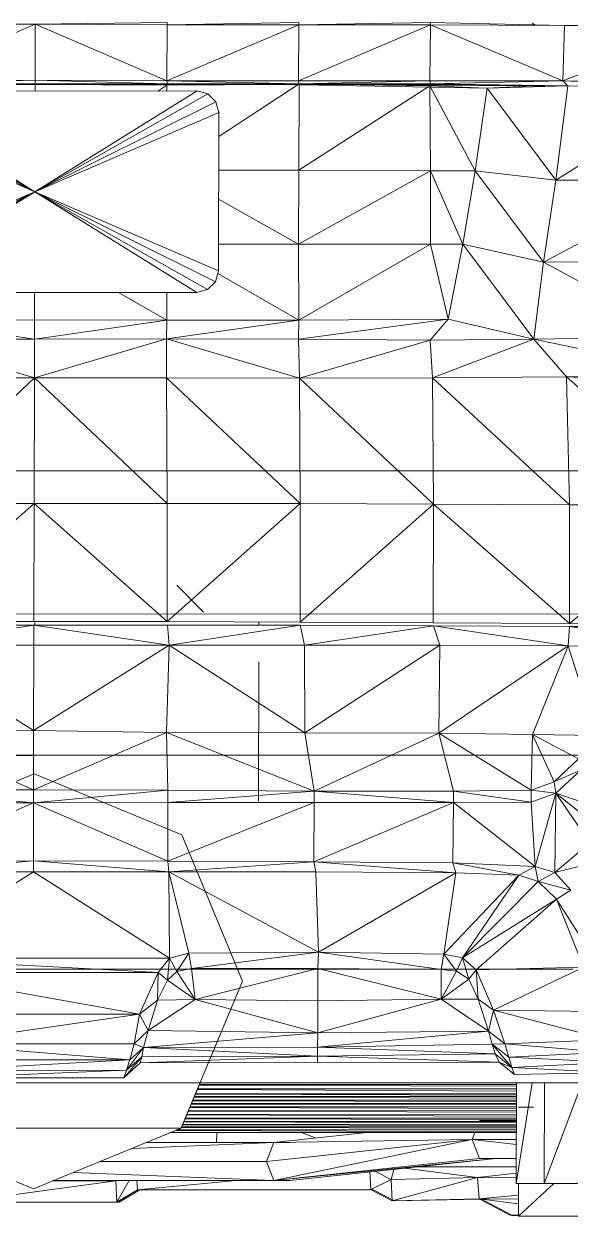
# Model space of a CAD drawing. Header units: inches. Extents: x 1747 to 7619, y -160 to 618.
# Drawn here: x 4760.4 to 4774.98, y -19.9 to 11.93 of the extents above; entities that cross this region are included whole.
import ezdxf

# ---------------------------------------------------------------- set-up
doc = ezdxf.new("R2010")
doc.units = ezdxf.units.IN
doc.header["$MEASUREMENT"] = 0
doc.linetypes.add('Aligning Line 1_8_', pattern=[0.25, 0.125, -0.125])
doc.linetypes.add('Grid Line 1_2_', pattern=[0.875, 0.5, -0.125, 0.125, -0.125])
for name, color, linetype, lineweight in [('0-4', 10, 'Continuous', 5), ('0-6', 7, 'Continuous', 9), ('A-FLOR-LEVL-1', 51, 'Grid Line 1_2_', 9), ('A-GENM', 5, 'Continuous', 9), ('G-ANNO-SYMB', 111, 'Aligning Line 1_8_', 9), ('G-ANNO-SYMB-2', 147, 'Aligning Line 1_8_', 9)]:
    doc.layers.add(name, color=color, linetype=linetype, lineweight=lineweight)

# ---------------------------------------------------------------- blocks, each defined once
blk = doc.blocks.new('CTR - 2nd Phase_rvt-2-BUILDING ELEVATION - NORTH')
at = {"layer": 'A-FLOR-LEVL-1'}
blk.add_line((-12558.481, 0), (-9609.49, 0), dxfattribs=at)
blk = doc.blocks.new('Land_Rover_Evoque_-_SUV_Car_Vehicle_Automobile_13067 - Land Rover EVOQUE_dwg-1230547-BUILDING ELEVATION - NORTH')
at = {"layer": 'A-GENM'}
for p, q in [((-12447.058, 11.9), (-12443.53, 11.92)), ((-12447.056, 10.402), (-12443.53, 11.92)), ((-12443.53, 11.92), (-12447.053, 11.958)), ((-12443.534, 10.421), (-12443.53, 11.92)), ((-12443.53, 11.92), (-12440.008, 11.96)), ((-12440.012, 10.403), (-12443.53, 11.92)), ((-12443.53, 11.92), (-12440.004, 11.902)), ((-12440.012, 10.403), (-12436.496, 11.903)), ((-12440.012, 10.403), (-12440.004, 11.902)), ((-12440.004, 11.902), (-12440.008, 11.96)), ((-12440.004, 11.902), (-12436.496, 11.96)), ((-12440.004, 11.902), (-12436.496, 11.903)), ((-12436.499, 10.404), (-12432.981, 11.904)), ((-12436.499, 10.404), (-12436.496, 11.903)), ((-12436.496, 11.903), (-12432.991, 11.962)), ((-12436.496, 11.903), (-12436.496, 11.96)), ((-12436.496, 11.903), (-12432.981, 11.904)), ((-12432.994, 10.405), (-12432.981, 11.904)), ((-12429.403, 11.886), (-12432.991, 11.962)), ((-12432.981, 11.904), (-12432.991, 11.962)), ((-12429.445, 10.406), (-12432.981, 11.904)), ((-12432.981, 11.904), (-12429.403, 11.886)), ((-12430.196, 11.903), (-12430.258, 11.948)), ((-12429.445, 10.406), (-12425.66, 11.887)), ((-12429.445, 10.406), (-12429.403, 11.886)), ((-12429.403, 11.886), (-12425.66, 11.887)), ((-12443.532, 10.309), (-12448.657, 10.308)), ((-12443.534, 10.421), (-12447.063, 10.325)), ((-12443.534, 10.325), (-12447.063, 10.325)), ((-12447.063, 10.325), (-12443.532, 10.309)), ((-12443.534, 10.421), (-12447.056, 10.402)), ((-12447.053, 10.288), (-12443.534, 10.307)), ((-12447.053, 10.288), (-12443.534, 10.307)), ((-12440.012, 10.403), (-12443.534, 10.421)), ((-12440.004, 10.327), (-12443.534, 10.421)), ((-12443.534, 10.421), (-12443.534, 10.325)), ((-12440.004, 10.327), (-12443.534, 10.325)), ((-12443.534, 10.325), (-12443.532, 10.309)), ((-12443.532, 10.309), (-12443.534, 10.307)), ((-12443.534, 10.307), (-12440.013, 10.289)), ((-12443.534, 10.134), (-12443.534, 10.307)), ((-12443.534, 10.307), (-12440.013, 10.289)), ((-12440.004, 10.327), (-12443.532, 10.309)), ((-12438.407, 10.311), (-12443.532, 10.309)), ((-12440.254, 10.135), (-12440.013, 10.289)), ((-12440.013, 10.289), (-12437.059, 10.322)), ((-12440.013, 10.289), (-12437.059, 10.322)), ((-12436.952, 10.311), (-12440.013, 10.289)), ((-12440.013, 10.135), (-12440.013, 10.289)), ((-12440.012, 10.403), (-12436.499, 10.404)), ((-12440.012, 10.403), (-12440.004, 10.327)), ((-12440.012, 10.403), (-12436.49, 10.327)), ((-12440.004, 10.327), (-12436.49, 10.327)), ((-12440.004, 10.327), (-12438.407, 10.311)), ((-12438.632, 8.924), (-12436.486, 10.328)), ((-12436.49, 10.327), (-12438.407, 10.311)), ((-12438.407, 10.311), (-12433.243, 10.312)), ((-12437.951, 10.312), (-12438.407, 10.311)), ((-12436.952, 10.311), (-12431.465, 10.215)), ((-12436.499, 10.404), (-12432.994, 10.405)), ((-12436.49, 10.327), (-12436.499, 10.404)), ((-12436.484, 10.328), (-12436.493, 8.023)), ((-12436.493, 8.023), (-12432.993, 10.272)), ((-12436.49, 10.327), (-12432.994, 10.405)), ((-12436.49, 10.327), (-12432.975, 10.329)), ((-12436.105, 10.322), (-12432.993, 10.272)), ((-12436.105, 10.322), (-12432.993, 10.272)), ((-12432.975, 10.329), (-12435.889, 10.319)), ((-12430.275, 10.274), (-12434.59, 10.298)), ((-12432.975, 10.329), (-12433.243, 10.312)), ((-12429.31, 10.272), (-12433.243, 10.312)), ((-12432.994, 10.405), (-12429.445, 10.406)), ((-12432.994, 10.405), (-12432.975, 10.329)), ((-12432.993, 10.272), (-12431.465, 10.215)), ((-12432.993, 10.272), (-12432.979, 8.005)), ((-12432.993, 10.272), (-12431.789, 8.005)), ((-12432.993, 10.272), (-12431.465, 10.215)), ((-12432.975, 10.329), (-12429.445, 10.406)), ((-12432.975, 10.329), (-12429.31, 10.272)), ((-12431.789, 8.005), (-12431.465, 10.215)), ((-12430.275, 10.274), (-12431.465, 10.215)), ((-12431.465, 10.215), (-12429.31, 10.272)), ((-12429.31, 10.272), (-12431.465, 10.215)), ((-12431.465, 10.215), (-12429.634, 7.755)), ((-12429.31, 10.272), (-12430.275, 10.274)), ((-12429.634, 7.755), (-12429.31, 10.272)), ((-12429.634, 7.755), (-12425.674, 10.254)), ((-12429.445, 10.406), (-12429.31, 10.272)), ((-12429.445, 10.406), (-12425.674, 10.254)), ((-12429.445, 10.406), (-12425.702, 10.389)), ((-12429.31, 10.272), (-12425.674, 10.254)), ((-12429.31, 10.272), (-12425.674, 10.254)), ((-12429.31, 10.272), (-12425.674, 10.254)), ((-12443.54, 7.445), (-12448.147, 10.056)), ((-12443.54, 7.445), (-12448.147, 10.056)), ((-12439.206, 10.136), (-12447.861, 10.133)), ((-12443.54, 7.445), (-12447.861, 10.133)), ((-12443.54, 7.445), (-12447.861, 10.133)), ((-12443.54, 7.445), (-12439.206, 10.136)), ((-12443.54, 7.445), (-12439.206, 10.136)), ((-12443.54, 7.445), (-12438.922, 10.059)), ((-12443.54, 7.445), (-12438.922, 10.059)), ((-12438.922, 10.059), (-12439.206, 10.136)), ((-12438.71, 9.847), (-12438.922, 10.059)), ((-12443.54, 7.445), (-12448.44, 9.557)), ((-12443.54, 7.445), (-12448.44, 9.557)), ((-12443.54, 7.445), (-12448.36, 9.845)), ((-12443.54, 7.445), (-12448.36, 9.845)), ((-12443.54, 7.445), (-12438.71, 9.847)), ((-12443.54, 7.445), (-12438.71, 9.847)), ((-12443.54, 7.445), (-12438.63, 9.559)), ((-12443.54, 7.445), (-12438.63, 9.559)), ((-12438.63, 9.559), (-12438.71, 9.847)), ((-12438.639, 5.333), (-12438.63, 9.559)), ((-12438.633, 8.023), (-12436.493, 8.023)), ((-12436.502, 6.045), (-12436.493, 8.023)), ((-12436.502, 6.045), (-12432.979, 8.005)), ((-12436.493, 8.023), (-12432.979, 8.005)), ((-12432.979, 8.005), (-12432.982, 6.046)), ((-12432.979, 8.005), (-12431.789, 8.005)), ((-12432.979, 8.005), (-12432.112, 6.046)), ((-12431.789, 8.005), (-12432.112, 6.046)), ((-12431.789, 8.005), (-12429.967, 5.565)), ((-12431.789, 8.005), (-12429.634, 7.755)), ((-12429.967, 5.565), (-12425.833, 7.757)), ((-12429.967, 5.565), (-12429.634, 7.755)), ((-12429.634, 7.755), (-12425.833, 7.757)), ((-12443.54, 7.445), (-12448.448, 5.33)), ((-12443.54, 7.445), (-12448.448, 5.33)), ((-12448.37, 5.042), (-12443.54, 7.445)), ((-12448.37, 5.042), (-12443.54, 7.445)), ((-12448.157, 4.831), (-12443.54, 7.445)), ((-12448.157, 4.831), (-12443.54, 7.445)), ((-12443.54, 7.445), (-12447.872, 4.754)), ((-12443.54, 7.445), (-12447.872, 4.754)), ((-12443.54, 7.445), (-12439.218, 4.756)), ((-12443.54, 7.445), (-12439.218, 4.756)), ((-12443.54, 7.445), (-12438.932, 4.834)), ((-12443.54, 7.445), (-12438.932, 4.834)), ((-12443.54, 7.445), (-12438.719, 5.045)), ((-12443.54, 7.445), (-12438.719, 5.045)), ((-12443.54, 7.445), (-12438.639, 5.333)), ((-12443.54, 7.445), (-12438.639, 5.333)), ((-12436.502, 6.045), (-12438.635, 7.247)), ((-12438.637, 6.044), (-12436.502, 6.045)), ((-12436.502, 6.045), (-12432.982, 6.046)), ((-12436.497, 4.018), (-12436.502, 6.045)), ((-12436.497, 4.018), (-12432.982, 6.046)), ((-12432.503, 4.048), (-12432.982, 6.046)), ((-12432.982, 6.046), (-12432.112, 6.046)), ((-12432.503, 4.048), (-12432.112, 6.046)), ((-12430.223, 3.51), (-12432.112, 6.046)), ((-12432.112, 6.046), (-12429.967, 5.565)), ((-12430.223, 3.51), (-12429.967, 5.565)), ((-12429.967, 5.565), (-12426.002, 5.586)), ((-12426.258, 3.569), (-12429.967, 5.565)), ((-12438.719, 5.045), (-12438.639, 5.333)), ((-12436.497, 4.018), (-12438.658, 5.262)), ((-12439.218, 4.756), (-12438.932, 4.834)), ((-12438.932, 4.834), (-12438.719, 5.045)), ((-12447.872, 4.754), (-12439.218, 4.756)), ((-12443.546, 4.025), (-12443.545, 4.755)), ((-12440.014, 4.017), (-12441.302, 4.756)), ((-12440.014, 4.017), (-12440.015, 4.756)), ((-12443.546, 4.025), (-12447.078, 4.015)), ((-12443.548, 3.515), (-12447.078, 4.015)), ((-12443.548, 3.515), (-12443.546, 4.025)), ((-12440.014, 4.017), (-12443.548, 3.515)), ((-12440.014, 4.017), (-12443.546, 4.025)), ((-12436.497, 4.018), (-12440.021, 3.517)), ((-12440.014, 4.017), (-12440.021, 3.517)), ((-12436.497, 4.018), (-12440.014, 4.017)), ((-12432.503, 4.048), (-12436.504, 3.508)), ((-12436.497, 4.018), (-12436.504, 3.508)), ((-12432.503, 4.048), (-12436.497, 4.018)), ((-12432.503, 4.048), (-12432.988, 3.48)), ((-12432.503, 4.048), (-12430.223, 3.51)), ((-12443.551, 2.477), (-12447.075, 3.515)), ((-12443.548, 3.515), (-12447.075, 3.515)), ((-12440.021, 3.517), (-12443.551, 2.477)), ((-12443.551, 2.477), (-12443.548, 3.515)), ((-12440.021, 3.517), (-12443.548, 3.515)), ((-12440.021, 3.517), (-12440.022, 2.477)), ((-12436.504, 3.508), (-12440.021, 3.517)), ((-12436.473, 2.469), (-12440.021, 3.517)), ((-12436.504, 3.508), (-12432.988, 3.48)), ((-12436.504, 3.508), (-12436.473, 2.469)), ((-12430.223, 3.51), (-12432.988, 3.48)), ((-12430.223, 3.51), (-12432.924, 2.48)), ((-12426.258, 3.569), (-12430.223, 3.51)), ((-12425.535, 2.54), (-12430.223, 3.51)), ((-12430.223, 3.51), (-12429.346, 2.501)), ((-12432.988, 3.48), (-12436.473, 2.469)), ((-12432.924, 2.48), (-12432.988, 3.48)), ((-12443.551, 2.477), (-12447.109, -0.876)), ((-12443.551, 2.477), (-12447.081, 2.476)), ((-12443.551, 2.477), (-12443.559, -0.876)), ((-12440.022, 2.477), (-12443.551, 2.477)), ((-12443.551, 2.477), (-12440.007, -0.875)), ((-12436.473, 2.469), (-12440.022, 2.477)), ((-12440.022, 2.477), (-12440.007, -0.875)), ((-12440.022, 2.477), (-12436.456, -0.874)), ((-12432.924, 2.48), (-12436.473, 2.469)), ((-12436.473, 2.469), (-12436.456, -0.874)), ((-12436.473, 2.469), (-12432.902, -0.892)), ((-12429.346, 2.501), (-12432.924, 2.48)), ((-12432.924, 2.48), (-12432.902, -0.892)), ((-12432.924, 2.48), (-12429.265, -0.91)), ((-12425.535, 2.54), (-12429.346, 2.501)), ((-12429.346, 2.501), (-12429.265, -0.91)), ((-12429.346, 2.501), (-12425.465, -0.927)), ((-12429.346, 2.501), (-12425.497, 2.348)), ((-12443.559, -0.876), (-12447.123, -4.027)), ((-12443.559, -0.876), (-12447.109, -0.876)), ((-12443.564, -4.026), (-12443.559, -0.876)), ((-12443.559, -0.876), (-12440.007, -0.875)), ((-12440.006, -4.025), (-12443.559, -0.876)), ((-12440.007, -0.875), (-12436.456, -0.874)), ((-12440.006, -4.025), (-12440.007, -0.875)), ((-12440.006, -4.025), (-12436.456, -0.874)), ((-12436.456, -0.874), (-12436.457, -4.043)), ((-12436.457, -4.043), (-12432.902, -0.892)), ((-12436.456, -0.874), (-12432.902, -0.892)), ((-12432.902, -0.892), (-12432.909, -4.061)), ((-12432.902, -0.892), (-12429.273, -4.079)), ((-12432.902, -0.892), (-12429.265, -0.91)), ((-12429.273, -4.079), (-12429.265, -0.91)), ((-12429.273, -4.079), (-12425.465, -0.927)), ((-12429.265, -0.91), (-12425.465, -0.927)), ((-12439.752, -3.054), (-12439.033, -3.779)), ((-12418.052, -3.819), (-12461.793, -3.831)), ((-12447.183, -4.661), (-12443.565, -4.122)), ((-12447.128, -4.123), (-12443.565, -4.122)), ((-12443.565, -4.122), (-12447.128, -4.123)), ((-12443.564, -4.026), (-12447.123, -4.027)), ((-12443.565, -4.122), (-12443.567, -4.66)), ((-12443.565, -4.122), (-12440.001, -4.121)), ((-12440.001, -4.121), (-12443.565, -4.122)), ((-12443.565, -4.122), (-12439.949, -4.66)), ((-12443.564, -4.026), (-12440.006, -4.025)), ((-12443.535, -4.026), (-12443.535, -4.122)), ((-12440.006, -4.025), (-12436.457, -4.043)), ((-12440.001, -4.121), (-12436.453, -4.12)), ((-12436.453, -4.12), (-12440.001, -4.121)), ((-12439.949, -4.66), (-12440.001, -4.121)), ((-12439.949, -4.66), (-12436.453, -4.12)), ((-12437.563, -4.037), (-12437.563, -4.12)), ((-12436.457, -4.043), (-12432.909, -4.061)), ((-12436.453, -4.12), (-12432.899, -4.138)), ((-12436.453, -4.12), (-12436.343, -4.658)), ((-12432.899, -4.138), (-12436.453, -4.12)), ((-12432.909, -4.061), (-12429.273, -4.079)), ((-12429.273, -4.079), (-12425.491, -4.106)), ((-12436.343, -4.658), (-12432.899, -4.138)), ((-12432.899, -4.138), (-12429.272, -4.156)), ((-12432.899, -4.138), (-12432.725, -4.657)), ((-12432.899, -4.138), (-12429.303, -4.675)), ((-12429.272, -4.156), (-12432.899, -4.138)), ((-12429.303, -4.675), (-12429.272, -4.156)), ((-12429.272, -4.156), (-12425.501, -4.183)), ((-12425.473, -4.712), (-12429.272, -4.156)), ((-12429.272, -4.156), (-12425.501, -4.183)), ((-12447.183, -4.661), (-12443.567, -4.66)), ((-12447.183, -4.661), (-12443.57, -6.936)), ((-12443.567, -4.66), (-12443.57, -6.936)), ((-12439.949, -4.66), (-12443.57, -6.936)), ((-12443.567, -4.66), (-12439.949, -4.66)), ((-12439.949, -4.66), (-12440.024, -6.993)), ((-12439.949, -4.66), (-12436.343, -4.658)), ((-12439.949, -4.66), (-12436.332, -7.002)), ((-12436.343, -4.658), (-12432.725, -4.657)), ((-12436.343, -4.658), (-12436.332, -7.002)), ((-12432.725, -4.657), (-12436.332, -7.002)), ((-12432.725, -4.657), (-12432.759, -7.005)), ((-12429.303, -4.675), (-12432.759, -7.005)), ((-12432.725, -4.657), (-12429.303, -4.675)), ((-12429.303, -4.675), (-12430.255, -7.043)), ((-12425.473, -4.712), (-12429.303, -4.675)), ((-12429.303, -4.675), (-12428.553, -7.071)), ((-12437.564, -5.104), (-12437.57, -8.824)), ((-12443.57, -6.936), (-12447.117, -6.995)), ((-12443.57, -6.936), (-12447.117, -6.995)), ((-12443.574, -8.521), (-12447.117, -6.995)), ((-12443.57, -6.936), (-12443.574, -8.521)), ((-12440.024, -6.993), (-12443.574, -8.521)), ((-12443.57, -6.936), (-12440.024, -6.993)), ((-12440.024, -6.993), (-12443.57, -6.936)), ((-12440.024, -6.993), (-12436.332, -7.002)), ((-12436.332, -7.002), (-12440.024, -6.993)), ((-12440.024, -6.993), (-12436.08, -8.552)), ((-12440.024, -6.993), (-12439.993, -8.529)), ((-12436.332, -7.002), (-12432.759, -7.005)), ((-12436.332, -7.002), (-12432.759, -7.005)), ((-12436.332, -7.002), (-12436.08, -8.552)), ((-12436.08, -8.552), (-12432.759, -7.005)), ((-12432.759, -7.005), (-12430.255, -7.043)), ((-12432.759, -7.005), (-12430.255, -7.043)), ((-12432.759, -7.005), (-12432.366, -8.551)), ((-12432.759, -7.005), (-12430.296, -8.531)), ((-12430.255, -7.043), (-12430.296, -8.531)), ((-12430.255, -7.043), (-12428.553, -7.071)), ((-12430.255, -7.043), (-12428.553, -7.071)), ((-12429.028, -7.691), (-12430.255, -7.043)), ((-12430.255, -7.043), (-12429.677, -8.31)), ((-12461.793, -7.597), (-12443.536, -7.596)), ((-12461.793, -7.603), (-12443.541, -7.601)), ((-12443.541, -7.601), (-12417.279, -7.59)), ((-12443.536, -7.596), (-12416.964, -7.584)), ((-12429.028, -7.691), (-12429.677, -8.31)), ((-12429.028, -7.691), (-12429.677, -8.31)), ((-12447.496, -9.72), (-12443.553, -8.096)), ((-12443.553, -8.096), (-12439.615, -9.718)), ((-12428.961, -7.988), (-12429.677, -8.31)), ((-12428.961, -7.988), (-12429.63, -8.604)), ((-12443.574, -8.521), (-12447.154, -8.531)), ((-12443.574, -8.521), (-12447.154, -8.531)), ((-12443.575, -8.867), (-12447.154, -8.531)), ((-12443.575, -8.867), (-12443.574, -8.521)), ((-12443.575, -8.867), (-12439.993, -8.529)), ((-12439.993, -8.529), (-12443.574, -8.521)), ((-12439.993, -8.529), (-12443.574, -8.521)), ((-12436.08, -8.552), (-12439.993, -8.529)), ((-12439.989, -8.861), (-12439.993, -8.529)), ((-12436.08, -8.552), (-12439.993, -8.529)), ((-12439.989, -8.861), (-12436.08, -8.552)), ((-12436.085, -8.86), (-12436.08, -8.552)), ((-12432.366, -8.551), (-12436.08, -8.552)), ((-12436.08, -8.552), (-12432.366, -8.551)), ((-12432.367, -8.859), (-12436.08, -8.552)), ((-12432.367, -8.859), (-12432.366, -8.551)), ((-12430.296, -8.531), (-12432.366, -8.551)), ((-12432.366, -8.551), (-12430.296, -8.531)), ((-12430.288, -8.853), (-12432.366, -8.551)), ((-12429.677, -8.31), (-12430.296, -8.531)), ((-12429.677, -8.31), (-12430.296, -8.531)), ((-12429.63, -8.604), (-12430.296, -8.531)), ((-12430.288, -8.853), (-12430.296, -8.531)), ((-12429.63, -8.604), (-12429.677, -8.31)), ((-12443.575, -8.867), (-12447.164, -10.428)), ((-12443.575, -8.867), (-12447.159, -8.863)), ((-12443.575, -8.867), (-12443.577, -10.418)), ((-12439.989, -8.861), (-12443.575, -8.867)), ((-12439.989, -10.427), (-12443.575, -8.867)), ((-12436.085, -8.86), (-12439.989, -10.427)), ((-12436.085, -8.86), (-12439.989, -8.861)), ((-12439.989, -10.427), (-12439.989, -8.861)), ((-12432.367, -8.859), (-12436.088, -10.444)), ((-12436.088, -10.444), (-12436.085, -8.86)), ((-12432.367, -8.859), (-12436.085, -8.86)), ((-12432.367, -8.859), (-12432.379, -10.472)), ((-12430.288, -8.853), (-12432.367, -8.859)), ((-12430.184, -10.562), (-12432.367, -8.859)), ((-12429.63, -8.604), (-12430.288, -8.853)), ((-12430.184, -10.562), (-12430.288, -8.853)), ((-12429.63, -8.604), (-12430.184, -10.562)), ((-12429.63, -8.604), (-12429.662, -10.728)), ((-12428.209, -9.098), (-12429.63, -8.604)), ((-12429.63, -8.604), (-12428.587, -9.448)), ((-12429.63, -8.604), (-12428.723, -9.938)), ((-12439.615, -9.718), (-12437.992, -13.629)), ((-12428.723, -9.938), (-12429.662, -10.728)), ((-12443.577, -10.418), (-12447.196, -10.713)), ((-12443.577, -10.418), (-12447.164, -10.428)), ((-12439.989, -10.427), (-12443.577, -10.418)), ((-12443.577, -10.418), (-12443.577, -10.705)), ((-12443.577, -10.418), (-12439.958, -10.711)), ((-12436.088, -10.444), (-12439.989, -10.427)), ((-12439.989, -10.427), (-12439.958, -10.711)), ((-12436.088, -10.444), (-12439.958, -10.711)), ((-12432.379, -10.472), (-12436.088, -10.444)), ((-12436.088, -10.444), (-12436.04, -10.71)), ((-12436.088, -10.444), (-12432.302, -10.738)), ((-12430.184, -10.562), (-12432.379, -10.472)), ((-12432.379, -10.472), (-12432.302, -10.738)), ((-12432.379, -10.472), (-12430.619, -10.797)), ((-12429.662, -10.728), (-12428.637, -10.471)), ((-12443.577, -10.705), (-12447.219, -13.015)), ((-12447.196, -10.713), (-12443.577, -10.705)), ((-12443.577, -10.705), (-12447.196, -10.713)), ((-12443.577, -10.705), (-12439.958, -10.711)), ((-12439.958, -10.711), (-12443.577, -10.705)), ((-12439.943, -13.013), (-12443.577, -10.705)), ((-12439.958, -10.711), (-12436.04, -10.71)), ((-12436.04, -10.71), (-12439.958, -10.711)), ((-12435.97, -12.853), (-12439.958, -10.711)), ((-12439.958, -10.711), (-12439.425, -12.876)), ((-12439.958, -10.711), (-12439.943, -13.013)), ((-12436.04, -10.71), (-12432.302, -10.738)), ((-12432.302, -10.738), (-12436.04, -10.71)), ((-12435.97, -12.853), (-12436.04, -10.71)), ((-12432.302, -10.738), (-12435.97, -12.853)), ((-12432.624, -12.905), (-12432.302, -10.738)), ((-12430.619, -10.797), (-12432.624, -12.905)), ((-12432.302, -10.738), (-12430.619, -10.797)), ((-12430.619, -10.797), (-12432.302, -10.738)), ((-12432.122, -13.003), (-12430.619, -10.797)), ((-12430.184, -10.562), (-12430.619, -10.797)), ((-12430.619, -10.797), (-12430.107, -10.97)), ((-12430.107, -10.97), (-12430.619, -10.797)), ((-12429.662, -10.728), (-12430.184, -10.562)), ((-12430.184, -10.562), (-12430.107, -10.97)), ((-12429.662, -10.728), (-12430.107, -10.97)), ((-12429.662, -10.728), (-12429.237, -11.2)), ((-12432.122, -13.003), (-12430.107, -10.97)), ((-12430.107, -10.97), (-12429.614, -11.437)), ((-12429.237, -11.2), (-12430.107, -10.97)), ((-12429.614, -11.437), (-12430.107, -10.97)), ((-12429.614, -11.437), (-12432.122, -13.003)), ((-12431.764, -13.32), (-12429.614, -11.437)), ((-12429.237, -11.2), (-12429.614, -11.437)), ((-12429.614, -11.437), (-12428.892, -13.251)), ((-12428.283, -13.547), (-12429.614, -11.437)), ((-12428.892, -13.251), (-12429.614, -11.437)), ((-12439.943, -13.013), (-12447.219, -13.015)), ((-12447.219, -13.015), (-12440.245, -13.397)), ((-12439.943, -13.013), (-12440.245, -13.397)), ((-12439.943, -13.013), (-12440, -13.6)), ((-12439.425, -12.876), (-12439.943, -13.013)), ((-12439.943, -13.013), (-12439.753, -13.365)), ((-12439.425, -12.876), (-12439.753, -13.365)), ((-12435.97, -12.853), (-12439.425, -12.876)), ((-12439.425, -12.876), (-12439.36, -13.288)), ((-12435.97, -12.853), (-12439.36, -13.288)), ((-12435.97, -12.853), (-12435.989, -13.287)), ((-12432.624, -12.905), (-12435.97, -12.853)), ((-12435.97, -12.853), (-12432.692, -13.317)), ((-12432.624, -12.905), (-12432.692, -13.317)), ((-12432.122, -13.003), (-12432.624, -12.905)), ((-12432.624, -12.905), (-12432.286, -13.364)), ((-12432.122, -13.003), (-12432.286, -13.364)), ((-12431.764, -13.32), (-12432.122, -13.003)), ((-12432.122, -13.003), (-12431.957, -13.575)), ((-12429.174, -13.305), (-12457.98, -13.313)), ((-12440, -13.6), (-12439.753, -13.365)), ((-12439.753, -13.365), (-12439.36, -13.288)), ((-12439.753, -13.365), (-12439.257, -14.12)), ((-12439.36, -13.288), (-12435.989, -13.287)), ((-12439.36, -13.288), (-12439.257, -14.12)), ((-12435.989, -13.287), (-12439.257, -14.12)), ((-12435.989, -13.287), (-12432.692, -13.317)), ((-12435.989, -13.287), (-12432.693, -14.111)), ((-12435.989, -13.287), (-12435.986, -14.154)), ((-12432.692, -13.317), (-12432.693, -14.111)), ((-12432.286, -13.364), (-12432.693, -14.111)), ((-12432.692, -13.317), (-12432.286, -13.364)), ((-12432.286, -13.364), (-12431.957, -13.575)), ((-12431.764, -13.32), (-12431.957, -13.575)), ((-12428.892, -13.251), (-12431.764, -13.32)), ((-12431.301, -14.402), (-12431.764, -13.32)), ((-12431.764, -13.32), (-12431.707, -14.107)), ((-12431.301, -14.402), (-12428.892, -13.251)), ((-12440.245, -13.397), (-12446.917, -13.398)), ((-12446.917, -13.398), (-12440.747, -14.505)), ((-12440.245, -13.397), (-12440.747, -14.505)), ((-12440.245, -13.397), (-12440.262, -14.138)), ((-12440.262, -14.138), (-12440, -13.6)), ((-12440.245, -13.397), (-12440, -13.6)), ((-12440, -13.6), (-12439.257, -14.12)), ((-12437.992, -13.629), (-12439.631, -17.543)), ((-12431.957, -13.575), (-12432.693, -14.111)), ((-12431.957, -13.575), (-12431.707, -14.107)), ((-12440.747, -14.505), (-12440.262, -14.138)), ((-12440.514, -14.944), (-12439.257, -14.12)), ((-12440.514, -14.944), (-12440.264, -14.144)), ((-12440.262, -14.138), (-12439.257, -14.12)), ((-12435.987, -15.003), (-12439.257, -14.12)), ((-12439.257, -14.12), (-12435.986, -14.154)), ((-12435.987, -15.003), (-12432.693, -14.111)), ((-12435.987, -15.003), (-12435.986, -14.154)), ((-12432.693, -14.111), (-12435.986, -14.154)), ((-12431.707, -14.107), (-12432.693, -14.111)), ((-12431.427, -14.966), (-12432.693, -14.111)), ((-12431.301, -14.402), (-12431.707, -14.107)), ((-12431.707, -14.107), (-12431.427, -14.966)), ((-12440.747, -14.505), (-12446.418, -14.506)), ((-12440.747, -14.505), (-12446.281, -15.304)), ((-12440.747, -14.505), (-12440.885, -15.303)), ((-12440.747, -14.505), (-12440.514, -14.944)), ((-12431.301, -14.402), (-12431.427, -14.966)), ((-12430.992, -15.301), (-12431.301, -14.402)), ((-12428.285, -15.187), (-12431.301, -14.402)), ((-12431.301, -14.402), (-12428.477, -14.439)), ((-12440.885, -15.303), (-12440.514, -14.944)), ((-12440.635, -15.398), (-12440.514, -14.944)), ((-12440.514, -14.944), (-12435.987, -15.003)), ((-12440.635, -15.398), (-12435.987, -15.003)), ((-12431.427, -14.966), (-12435.991, -15.385)), ((-12435.991, -15.385), (-12435.987, -15.003)), ((-12431.427, -14.966), (-12435.987, -15.003)), ((-12430.992, -15.301), (-12431.427, -14.966)), ((-12431.427, -14.966), (-12431.331, -15.307)), ((-12430.992, -15.301), (-12428.285, -15.187)), ((-12446.281, -15.304), (-12440.885, -15.303)), ((-12446.281, -15.304), (-12441.001, -15.729)), ((-12441.09, -16.007), (-12440.635, -15.398)), ((-12440.885, -15.303), (-12441.001, -15.729)), ((-12441.001, -15.729), (-12440.635, -15.398)), ((-12440.885, -15.303), (-12440.635, -15.398)), ((-12440.635, -15.398), (-12440.683, -15.643)), ((-12440.635, -15.398), (-12435.991, -15.385)), ((-12440.635, -15.398), (-12435.995, -15.632)), ((-12435.995, -15.632), (-12435.991, -15.385)), ((-12431.252, -15.563), (-12435.995, -15.632)), ((-12431.331, -15.307), (-12435.991, -15.385)), ((-12431.252, -15.563), (-12435.991, -15.385)), ((-12430.992, -15.301), (-12431.331, -15.307)), ((-12430.887, -15.66), (-12431.331, -15.307)), ((-12430.807, -15.935), (-12431.331, -15.307)), ((-12431.331, -15.307), (-12431.252, -15.563)), ((-12430.807, -15.935), (-12431.252, -15.563)), ((-12431.252, -15.563), (-12431.145, -15.786)), ((-12430.887, -15.66), (-12430.992, -15.301)), ((-12428.236, -15.528), (-12430.992, -15.301)), ((-12430.887, -15.66), (-12428.236, -15.528)), ((-12441.001, -15.729), (-12446.165, -15.73)), ((-12441.001, -15.729), (-12446.075, -16.008)), ((-12441.167, -16.203), (-12440.683, -15.643)), ((-12441.167, -16.203), (-12440.723, -15.811)), ((-12440.723, -15.811), (-12441.167, -16.203)), ((-12441.09, -16.007), (-12440.683, -15.643)), ((-12441.001, -15.729), (-12441.09, -16.007)), ((-12440.723, -15.811), (-12435.995, -15.632)), ((-12440.683, -15.643), (-12440.723, -15.811)), ((-12440.723, -15.811), (-12435.994, -15.795)), ((-12435.994, -15.795), (-12440.723, -15.811)), ((-12440.683, -15.643), (-12435.995, -15.632)), ((-12431.145, -15.786), (-12435.995, -15.632)), ((-12435.994, -15.795), (-12435.995, -15.632)), ((-12431.145, -15.786), (-12435.994, -15.795)), ((-12431.145, -15.786), (-12435.994, -15.795)), ((-12430.74, -16.117), (-12431.145, -15.786)), ((-12430.807, -15.935), (-12431.145, -15.786)), ((-12430.74, -16.117), (-12431.145, -15.786)), ((-12428.158, -15.795), (-12430.887, -15.66)), ((-12430.887, -15.66), (-12430.807, -15.935)), ((-12428.158, -15.795), (-12430.807, -15.935)), ((-12446.075, -16.008), (-12441.09, -16.007)), ((-12441.09, -16.007), (-12445.995, -16.204)), ((-12445.995, -16.204), (-12441.167, -16.203)), ((-12441.167, -16.203), (-12445.995, -16.204)), ((-12441.09, -16.007), (-12441.167, -16.203)), ((-12430.807, -15.935), (-12428.051, -16.068)), ((-12430.807, -15.935), (-12430.74, -16.117)), ((-12428.051, -16.068), (-12430.74, -16.117)), ((-12428.051, -16.068), (-12430.74, -16.117)), ((-12427.691, -16.338), (-12459.47, -16.346)), ((-12439.129, -16.341), (-12439.634, -17.547)), ((-12430.684, -16.56), (-12439.203, -16.521)), ((-12439.194, -16.5), (-12430.683, -16.498)), ((-12430.683, -16.434), (-12439.153, -16.402)), ((-12439.145, -16.383), (-12430.683, -16.381)), ((-12430.688, -19.026), (-12430.683, -16.339)), ((-12430.263, -16.339), (-12430.688, -19.026)), ((-12429.945, -19.027), (-12428.934, -16.338)), ((-12429.945, -19.027), (-12429.94, -16.338)), ((-12439.328, -16.82), (-12430.684, -16.843)), ((-12439.323, -16.807), (-12430.684, -16.805)), ((-12430.684, -16.75), (-12439.287, -16.722)), ((-12439.281, -16.707), (-12430.684, -16.705)), ((-12430.684, -16.666), (-12439.255, -16.647)), ((-12439.251, -16.636), (-12430.684, -16.634)), ((-12439.48, -17.183), (-12430.685, -17.181)), ((-12430.685, -17.126), (-12439.445, -17.099)), ((-12439.439, -17.085), (-12430.685, -17.083)), ((-12430.685, -17.027), (-12439.403, -16.998)), ((-12439.397, -16.984), (-12430.684, -16.982)), ((-12439.364, -16.906), (-12430.684, -16.931)), ((-12439.358, -16.893), (-12430.684, -16.89)), ((-12430.23, -16.987), (-12430.627, -16.988)), ((-12439.596, -17.46), (-12430.685, -17.478)), ((-12439.592, -17.451), (-12430.685, -17.448)), ((-12430.685, -17.405), (-12439.564, -17.384)), ((-12439.56, -17.373), (-12430.685, -17.371)), ((-12430.685, -17.324), (-12439.529, -17.3)), ((-12439.524, -17.288), (-12430.685, -17.286)), ((-12430.685, -17.227), (-12439.486, -17.198)), ((-12431.231, -17.347), (-12431.667, -17.347)), ((-12431.231, -17.347), (-12430.685, -17.346)), ((-12447.515, -17.55), (-12439.634, -17.547)), ((-12447.515, -17.55), (-12443.578, -19.169)), ((-12439.634, -17.547), (-12443.578, -19.169)), ((-12430.686, -17.668), (-12439.934, -17.671)), ((-12439.784, -17.609), (-12430.686, -17.646)), ((-12439.745, -17.593), (-12430.686, -17.591)), ((-12439.631, -17.543), (-12439.634, -17.547)), ((-12439.625, -17.529), (-12430.686, -17.549)), ((-12439.621, -17.519), (-12430.685, -17.517)), ((-12438.682, -17.67), (-12438.69, -17.936)), ((-12437.158, -17.936), (-12434.67, -17.669)), ((-12436.425, -17.67), (-12436.03, -17.815)), ((-12431.791, -17.669), (-12431.862, -17.854)), ((-12437.158, -17.936), (-12440.957, -18.091)), ((-12440.582, -17.937), (-12437.158, -17.936)), ((-12440.58, -17.937), (-12436.728, -17.936)), ((-12431.862, -17.854), (-12437.352, -18.443)), ((-12437.158, -17.936), (-12437.352, -18.443)), ((-12431.862, -17.854), (-12437.161, -18.95)), ((-12437.158, -17.936), (-12431.862, -17.854)), ((-12436.728, -17.936), (-12437.158, -17.936)), ((-12431.862, -17.854), (-12430.686, -17.853)), ((-12431.862, -17.854), (-12430.686, -17.988)), ((-12431.862, -17.854), (-12431.669, -18.36)), ((-12437.352, -18.443), (-12441.814, -18.444)), ((-12437.352, -18.443), (-12437.161, -18.95)), ((-12431.669, -18.36), (-12437.161, -18.95)), ((-12437.161, -18.95), (-12431.235, -18.36)), ((-12431.234, -18.36), (-12436.729, -18.949)), ((-12430.687, -18.36), (-12431.669, -18.36)), ((-12431.669, -18.36), (-12431.234, -18.36)), ((-12442.517, -18.733), (-12437.161, -18.95)), ((-12434.596, -18.72), (-12434.573, -19.189)), ((-12434.445, -18.704), (-12434.031, -18.92)), ((-12434.031, -18.92), (-12433.957, -18.652)), ((-12431.721, -18.872), (-12433.668, -18.621)), ((-12430.688, -18.585), (-12433.341, -18.586)), ((-12431.721, -18.872), (-12430.688, -18.756)), ((-12441.381, -18.96), (-12445.625, -19.527)), ((-12441.381, -18.96), (-12443.069, -18.96)), ((-12437.161, -18.95), (-12443.047, -18.951)), ((-12441.432, -18.951), (-12441.381, -18.96)), ((-12441.381, -18.96), (-12441.351, -19.526)), ((-12441.02, -18.951), (-12441.351, -19.526)), ((-12440.815, -18.951), (-12440.802, -19.193)), ((-12440.802, -19.193), (-12438.165, -18.95)), ((-12437.161, -18.95), (-12436.729, -18.949)), ((-12434.573, -19.189), (-12434.031, -18.92)), ((-12434.031, -18.92), (-12431.721, -18.872)), ((-12434.031, -18.92), (-12434.003, -19.487)), ((-12434.003, -19.487), (-12431.721, -18.872)), ((-12431.683, -19.441), (-12431.721, -18.872)), ((-12431.721, -18.872), (-12430.688, -18.876)), ((-12429.945, -19.027), (-12430.688, -19.026)), ((-12430.633, -19.9), (-12430.631, -19.026)), ((-12430.631, -19.026), (-12430.633, -19.9)), ((-12429.687, -19.027), (-12430.633, -19.9)), ((-12429.945, -19.027), (-12428.166, -19.027)), ((-12441.351, -19.526), (-12440.802, -19.193)), ((-12441.286, -19.527), (-12440.738, -19.193)), ((-12441.286, -19.527), (-12441.146, -19.402)), ((-12440.802, -19.193), (-12434.573, -19.189)), ((-12440.738, -19.193), (-12434.507, -19.195)), ((-12434.561, -19.195), (-12434.003, -19.487)), ((-12433.935, -19.493), (-12434.507, -19.195)), ((-12431.683, -19.441), (-12430.632, -19.343)), ((-12441.351, -19.526), (-12445.625, -19.527)), ((-12445.56, -19.524), (-12441.286, -19.527)), ((-12431.683, -19.441), (-12434.003, -19.487)), ((-12433.935, -19.493), (-12431.614, -19.449)), ((-12433.935, -19.493), (-12433.863, -19.484)), ((-12431.683, -19.441), (-12431.616, -19.449)), ((-12431.683, -19.441), (-12430.632, -19.445)), ((-12431.666, -19.45), (-12430.861, -19.875)), ((-12430.791, -19.884), (-12431.614, -19.449)), ((-12431.614, -19.449), (-12430.632, -19.569)), ((-12430.861, -19.875), (-12430.633, -19.872)), ((-12430.791, -19.884), (-12430.719, -19.873)), ((-12430.791, -19.884), (-12430.633, -19.882)), ((-12430.633, -19.9), (-12427.481, -19.899)), ((-12430.633, -19.9), (-12427.481, -19.899))]:
    blk.add_line(p, q, dxfattribs=at)
blk = doc.blocks.new('Land_Rover_Evoque_-_SUV_Car_Vehicle_Automobile_13067 - Land_Rover_Evoque_-_SUV_Car_Vehicle_Automobile_13067-1230553-BUILDING ELEVATION - NORTH')
blk.add_blockref('Land_Rover_Evoque_-_SUV_Car_Vehicle_Automobile_13067 - Land Rover EVOQUE_dwg-1230547-BUILDING ELEVATION - NORTH', (0, 0))
blk = doc.blocks.new('CTR  - Topography_rvt-2-BUILDING ELEVATION - NORTH')
at = {"layer": 'A-FLOR-LEVL-1'}
blk.add_line((-12558.481, 0), (-9609.49, 0), dxfattribs=at)
at = {"layer": 'G-ANNO-SYMB-2'}
blk.add_line((-9742.879, 0), (-12461.793, 0), dxfattribs=at)
at = {"layer": '0-6'}
blk.add_blockref('Land_Rover_Evoque_-_SUV_Car_Vehicle_Automobile_13067 - Land_Rover_Evoque_-_SUV_Car_Vehicle_Automobile_13067-1230553-BUILDING ELEVATION - NORTH', (0, 0), dxfattribs=at)
blk = doc.blocks.new('CTR - 1st Phase - Common Walls_rvt-2-BUILDING ELEVATION - NORTH')
at = {"layer": 'A-FLOR-LEVL-1'}
blk.add_line((-12558.481, 0), (-9609.49, 0), dxfattribs=at)
at = {"layer": 'G-ANNO-SYMB-2'}
blk.add_line((-9706.161, 0), (-12461.793, 0), dxfattribs=at)

msp = doc.modelspace()

# ---------------------------------------------------------------- linework, layer by layer
at = {"layer": 'A-FLOR-LEVL-1'}
msp.add_line((4646.5044, 0), (7593.9954, 0), dxfattribs=at)
at = {"layer": 'G-ANNO-SYMB'}
msp.add_line((7498.075, 0), (4742.443, 0), dxfattribs=at)

# ---------------------------------------------------------------- block references
at = {"layer": '0-4'}
for name in ['CTR - 2nd Phase_rvt-2-BUILDING ELEVATION - NORTH', 'CTR - 1st Phase - Common Walls_rvt-2-BUILDING ELEVATION - NORTH', 'CTR  - Topography_rvt-2-BUILDING ELEVATION - NORTH']:
    msp.add_blockref(name, (17204.2357, 0), dxfattribs=at)

doc.saveas('drawing.dxf')
